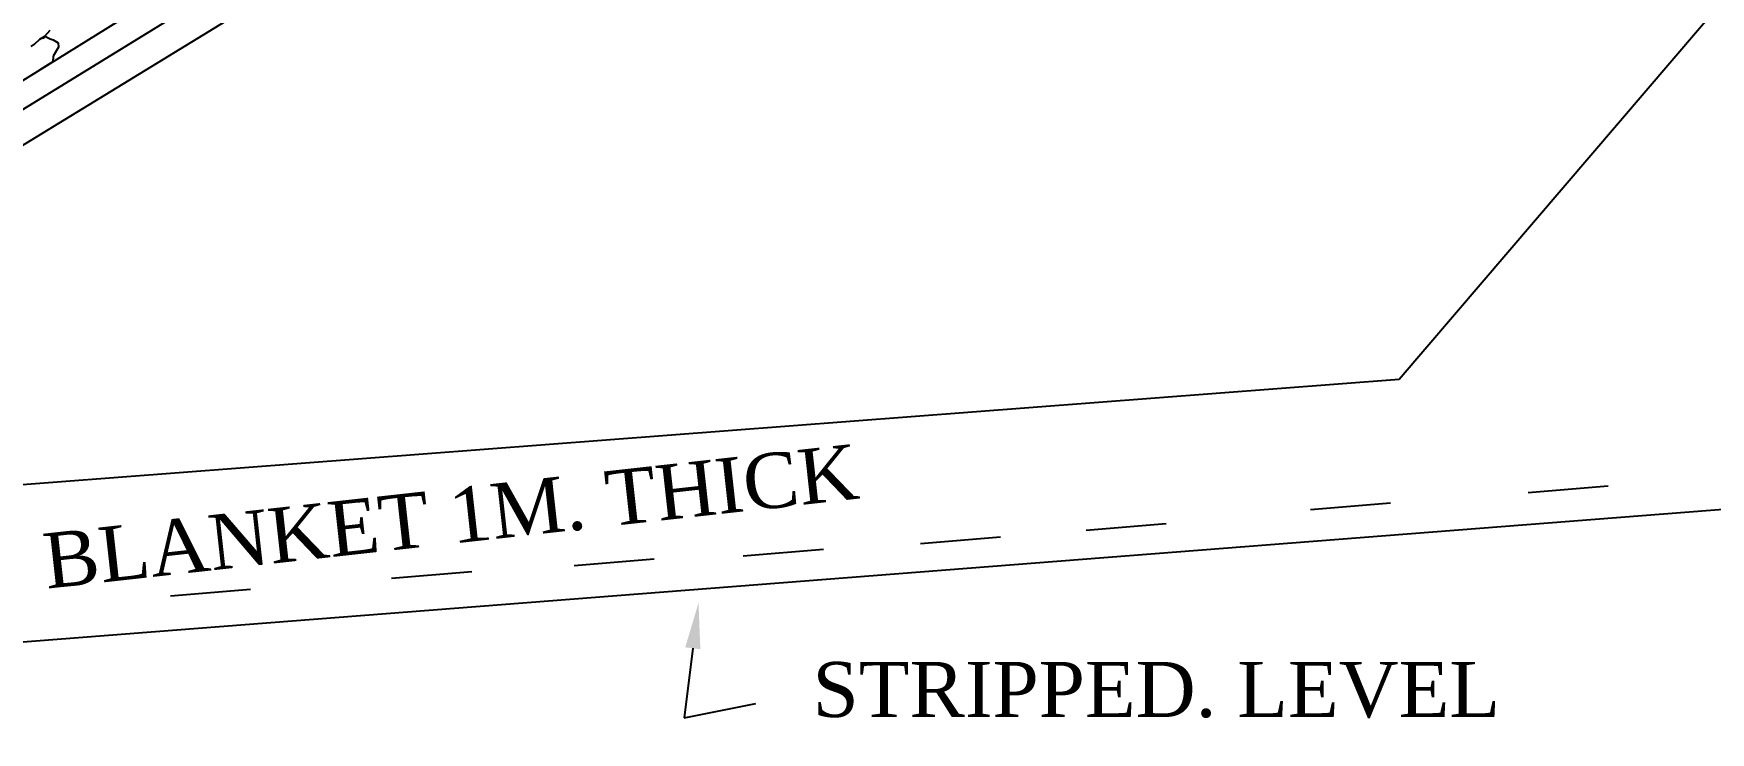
# Model space of a CAD drawing. Header units: millimetres. Extents: x 35 to 1436, y 32 to 1034.
# Drawn here: x 382.4 to 565.4, y 202.2 to 278.4 of the extents above; entities that cross this region are included whole.
import ezdxf

# ---------------------------------------------------------------- set-up
doc = ezdxf.new("R2010")
doc.units = ezdxf.units.MM
doc.header["$MEASUREMENT"] = 0
doc.linetypes.add('ACAD_ISO03W100', pattern=[30, 12, -18])
for name, color, linetype in [('DIM', 5, 'Continuous'), ('DOT LINE', 3, 'ACAD_ISO03W100'), ('DWG. LINE', 1, 'Continuous'), ('HATCH', 2, 'Continuous'), ('TEXT', 7, 'Continuous')]:
    doc.layers.add(name, color=color, linetype=linetype)
doc.styles.get("Standard").update_dxf_attribs({"font": 'times.ttf', "height": 6})

msp = doc.modelspace()

# ---------------------------------------------------------------- linework, layer by layer
at = {"layer": 'DIM'}
for p, q in [((454.32, 211.38), (453.38, 203.81)), ((453.38, 203.81), (461.22, 205.38))]:
    msp.add_line(p, q, dxfattribs=at)
msp.add_solid([(453.5, 211.49), (454.95, 216.34), (455.15, 211.28)], dxfattribs=at)
at = {"layer": 'DOT LINE'}
for p, q in [((554.21, 229.04), (545.47, 228.32)), ((530.45, 227.2), (521.71, 226.48)), ((487.89, 223.5), (479.16, 222.78)), ((505.97, 224.95), (497.24, 224.23)), ((468.58, 222.14), (459.84, 221.42)), ((430.21, 219.73), (421.47, 219.01)), ((450.11, 221.1), (441.38, 220.38)), ((406.06, 217.8), (397.33, 217.08))]:
    msp.add_line(p, q, dxfattribs=at)
at = {"layer": 'DWG. LINE'}
for p, q in [((673.8, 406.91), (531.38, 240.7)), ((439.44, 309.39), (268.42, 203.31)), ((272.79, 203.65), (440.95, 306.77)), ((279.71, 204.19), (442.7, 303.8)), ((531.38, 240.7), (311.92, 223.88))]:
    msp.add_line(p, q, dxfattribs=at)
msp.add_lwpolyline([(231.78, 204.19), (257.05, 206.21), (257.75, 195.55), (268.77, 195.89), (268.42, 203.31), (598.46, 229.03), (640.19, 192.29), (678.96, 195.82), (715.43, 237.67), (1053.23, 260.41), (1053.23, 257.32), (1080.33, 259.26), (1079.61, 269.75), (1036.77, 267.31), (1037.11, 259.33)], dxfattribs=at)
at = {"layer": 'HATCH'}
for p, q in [((383.1, 277.78), (383.65, 278.1)), ((383.46, 277.87), (383.65, 278.1)), ((383.65, 278.1), (384.21, 278.77)), ((383.65, 278.1), (384.21, 277.83)), ((382.14, 276.99), (382.49, 277.23)), ((382.49, 277.23), (383.1, 277.78)), ((383.38, 277.94), (383.46, 277.87)), ((384.21, 277.83), (384.53, 277.72)), ((384.53, 277.72), (384.53, 277.72)), ((384.53, 277.72), (385.08, 277.37)), ((385.14, 276.93), (384.53, 275.94)), ((385.08, 277.37), (385.08, 277.37)), ((385.08, 277.37), (385.14, 276.93)), ((383.74, 274.84), (382.94, 274.34)), ((384.51, 275.32), (383.74, 274.84)), ((383.74, 274.84), (383.74, 274.84)), ((384.53, 275.94), (384.51, 275.32)), ((382.49, 274.06), (382.29, 273.94)), ((382.94, 274.34), (382.49, 274.06))]:
    msp.add_line(p, q, dxfattribs=at)

# ---------------------------------------------------------------- texts
at = {"layer": 'TEXT', "color": 6}
msp.add_text('BLANKET 1M. THICK', height=6, rotation=6.3259, dxfattribs=at).set_placement((383.85, 217.88))
msp.add_text('STRIPPED. LEVEL', height=6, dxfattribs=at).set_placement((467.39, 203.9))

doc.saveas('drawing.dxf')
